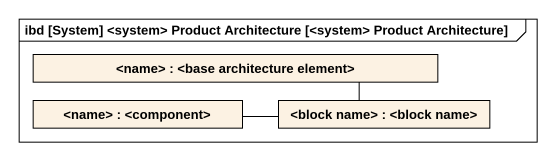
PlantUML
@startuml
mainframe ibd [System] <system> Product Architecture [<system> Product Architecture]
rectangle "<name> : <base architecture element>" as name
rectangle "<name> : <component>" as name_2
rectangle "<block name> : <block name>" as block_name
name_2 -right- block_name
block_name -left- name
@enduml
